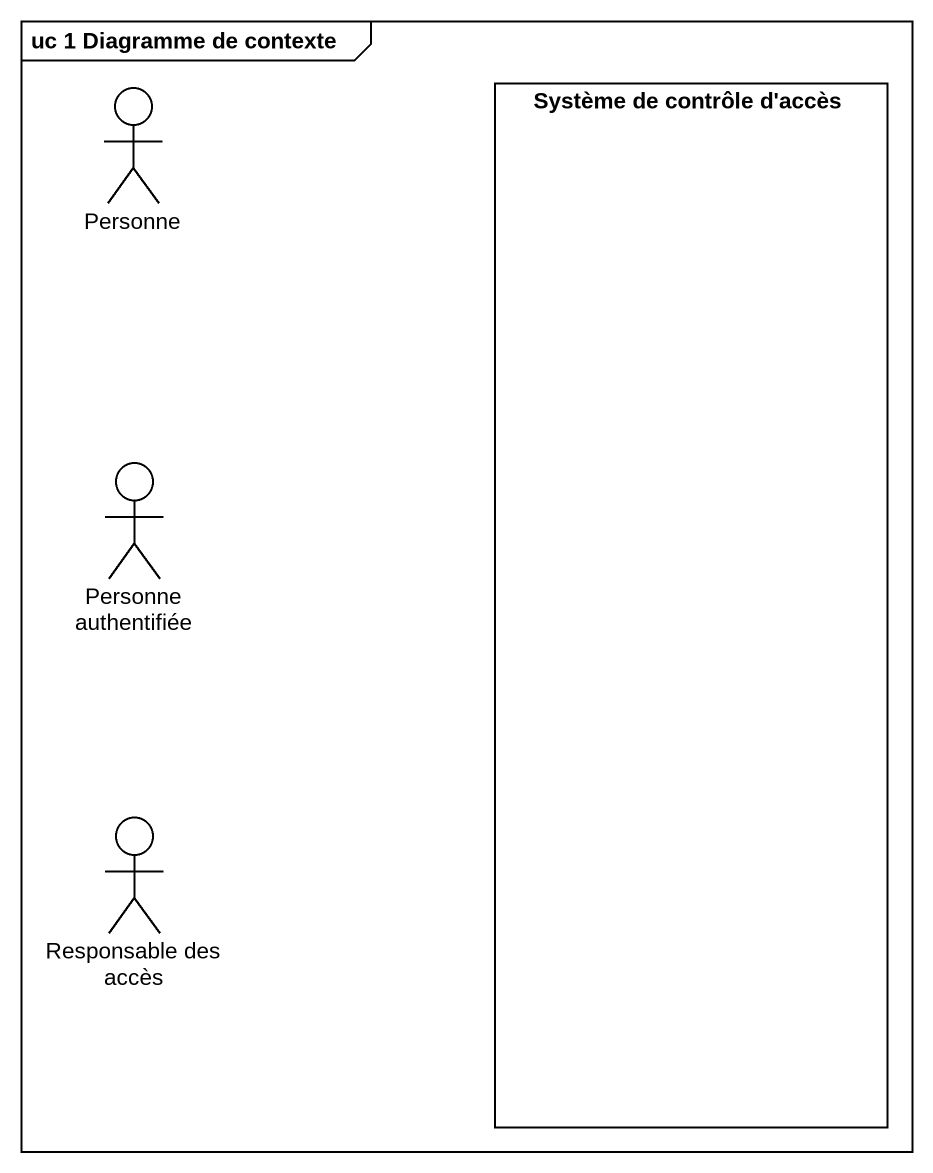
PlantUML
@startuml
mainframe uc 1 Diagramme de contexte
actor Personne
rectangle "Système de contrôle d'accès" as Système_de_contrôle_d_accès
actor "Personne authentifiée" as Personne_authentifiée
actor "Responsable des accès" as Responsable_des_accès
@enduml
